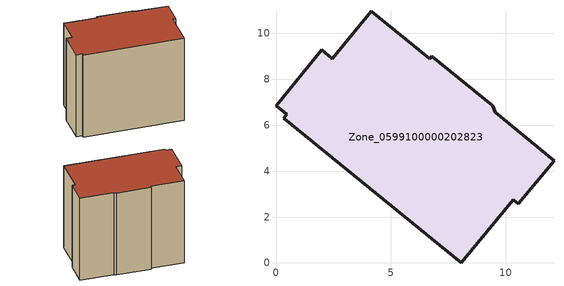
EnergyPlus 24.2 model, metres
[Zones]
Zone_0599100000202823
 floor ground (C_G): 0,6.85 1.99,9.28 2.45,8.9 4.14,10.97 6.69,8.89 6.79,9.01 9.45,6.84 9.56,6.56 12.11,4.45 10.56,2.57 10.33,2.76 8.07,0 0.33,6.3 0.47,6.47 z0
 wall outside (C_F): 1.99,9.28 0,6.85 0.47,6.47 0.33,6.3 8.07,0 10.33,2.76 10.56,2.57 12.11,4.45 9.56,6.56 9.45,6.84 6.79,9.01 6.69,8.89 4.14,10.97 2.45,8.9 1.99,9.28 z0:9.03
 roof outside (C_R): 0.47,6.47 0.33,6.3 8.07,0 10.33,2.76 10.56,2.57 12.11,4.45 9.56,6.56 9.45,6.84 6.79,9.01 6.69,8.89 4.14,10.97 2.45,8.9 1.99,9.28 0,6.85 z9.03
[BUILDING]
Pand.0599100000202823: North Axis=0; Terrain=City; Loads Convergence Tolerance Value=0.04; Temperature Convergence Tolerance Value=0.4; Solar Distribution=FullExterior; Maximum Number of Warmup Days=25; Minimum Number of Warmup Days=1
[Site:Location]
Rotterdam.The.Hague.AP_ZH_NLD Design_Conditions: Latitude=51.96; Longitude=4.45; Time Zone=1; Elevation=-4.5
[SITE:GROUNDTEMPERATURE:BUILDINGSURFACE]
18, 18, 18, 18, 18, 18, 18, 18, 18, 18, 18, 18
[MATERIAL] Thermal Absorptance=0.9; Solar Absorptance=0.7; Visible Absorptance=0.7
Name | Roughness | Thickness | Conductivity | Density | Specific Heat
G.TC.1946-1964 | MediumSmooth | 0.15 | 1 | 540 | 1210
F.TC.1946-1964 | Rough | 0.3 | 0.857143 | 1920 | 840
R.TC.1946-1964 | MediumRough | 0.2 | 0.235294 | 1500 | 1000
[CONSTRUCTION]
C_G: G.TC.1946-1964
C_F: F.TC.1946-1964
C_R: R.TC.1946-1964
[ZONE]
Zone_0599100000202823: Type=1; Multiplier=1; Ceiling Height=Autocalculate; Volume=Autocalculate; Floor Area=autocalculate; Part of Total Floor Area=Yes
[ZONEINFILTRATION:DESIGNFLOWRATE]
Infil_Zone_0599100000202823: Zone or ZoneList or Space or SpaceList=Zone_0599100000202823; Schedule=AlwaysOn; Design Flow Rate Calculation Method=Flow/Area; Flow Rate per Floor Area=0.003; Constant Term Coefficient=1; Temperature Term Coefficient=0; Velocity Term Coefficient=0; Velocity Squared Term Coefficient=0
[HVACTEMPLATE:ZONE:IDEALLOADSAIRSYSTEM]
Zone_0599100000202823: Maximum Heating Supply Air Temperature=50; Minimum Cooling Supply Air Temperature=13; Maximum Heating Supply Air Humidity Ratio=0.0156; Minimum Cooling Supply Air Humidity Ratio=0.0077; Heating Limit=NoLimit; Cooling Limit=NoLimit; Dehumidification Control Type=ConstantSensibleHeatRatio; Cooling Sensible Heat Ratio=0.7; Dehumidification Setpoint=60; Humidification Control Type=None; Humidification Setpoint=30; Outdoor Air Method=None; Outdoor Air Flow Rate per Person=0.00944; Outdoor Air Flow Rate per Zone Floor Area=0; Outdoor Air Flow Rate per Zone=0; Demand Controlled Ventilation Type=None; Outdoor Air Economizer Type=NoEconomizer; Heat Recovery Type=None; Sensible Heat Recovery Effectiveness=0.7; Latent Heat Recovery Effectiveness=0.65
[ZONECONTROL:THERMOSTAT]
ThermostatControl_Zone_0599100000202823: Zone or ZoneList=Zone_0599100000202823; Control Type Schedule=DualSetpointControlType; Control 1=Thermostat_Zone_0599100000202823; Temperature Difference Between Cutout And Setpoint=0
[THERMOSTATSETPOINT:DUALSETPOINT]
Thermostat_Zone_0599100000202823: Heating Setpoint Temperature Schedule=HeatingSetpoint_Zone_0599100000202823; Cooling Setpoint Temperature Schedule=CoolingSetpoint_Zone_0599100000202823
[SCHEDULE:COMPACT]
HeatingSetpoint_Zone_0599100000202823: Through: 12/31, For: AllDays, Until: 24:00, 21
CoolingSetpoint_Zone_0599100000202823: Through: 12/31, For: AllDays, Until: 24:00, 24
DualSetpointControlType: Through: 12/31, For: AllDays, Until: 24:00, 4
AlwaysOn: Through: 12/31, For: AllDays, Until: 24:00, 1
